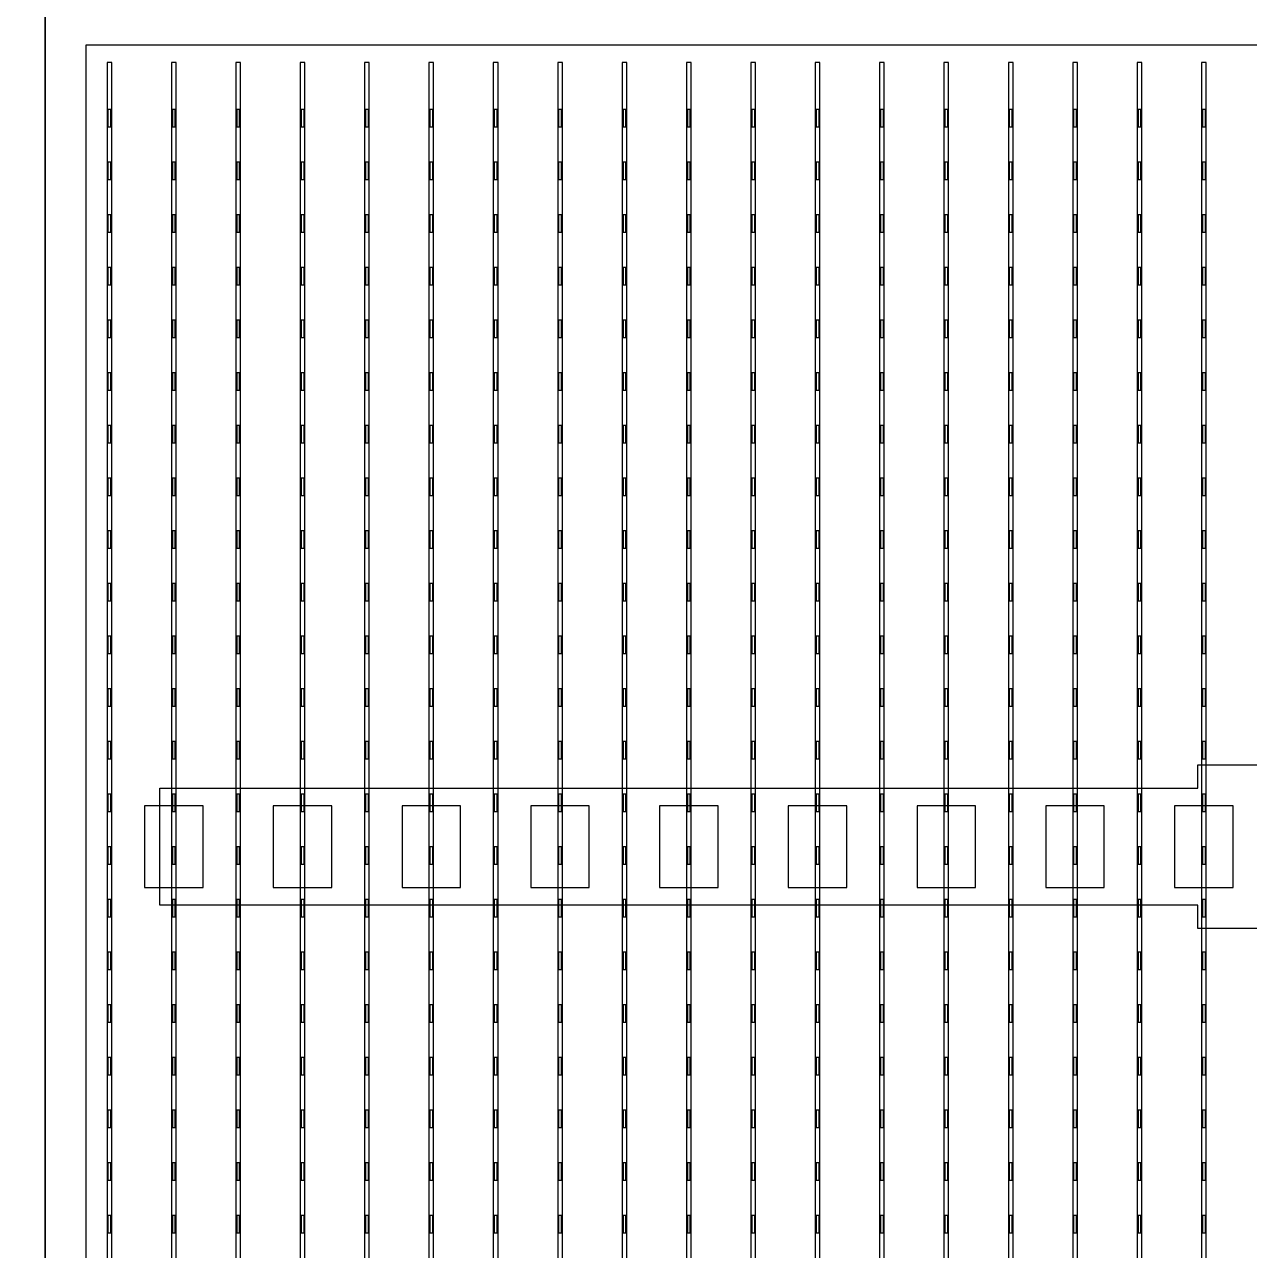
# Model space of a CAD drawing. Header units: millimetres. Extents: x -18 to 142, y -7 to 153.
# Drawn here: x 61.99 to 72.46, y 93.35 to 103.83 of the extents above; entities that cross this region are included whole.
import ezdxf

# ---------------------------------------------------------------- set-up
doc = ezdxf.new("R2010")
doc.units = ezdxf.units.MM
for name, color, linetype in [('BUSBARS', 3, 'Continuous'), ('CELLS', 5, 'Continuous'), ('CONTACT_PADS', 2, 'Continuous'), ('DICING', 4, 'Continuous'), ('FINGERS', 1, 'Continuous'), ('INSULATION', 2, 'Continuous')]:
    doc.layers.add(name, color=color, linetype=linetype)

msp = doc.modelspace()

# ---------------------------------------------------------------- linework, layer by layer
at = {"layer": 'BUSBARS'}
msp.add_lwpolyline([(82.09, 97.3), (82.09, 96.3), (73.22, 96.3), (73.22, 96.1), (72.02, 96.1), (72.02, 96.3), (63.15, 96.3), (63.15, 97.3), (72.02, 97.3), (72.02, 97.5), (73.22, 97.5), (73.22, 97.3), (82.09, 97.3)], close=True, dxfattribs=at)
at = {"layer": 'CELLS'}
for points in [[(62.17, 83.1), (62.17, 104), (41.27, 104), (41.27, 83.1), (62.17, 83.1)], [(83.07, 83.1), (83.07, 104), (62.17, 104), (62.17, 83.1), (83.07, 83.1)]]:
    msp.add_lwpolyline(points, close=True, dxfattribs=at)
at = {"layer": 'CONTACT_PADS'}
for points in [[(62.733, 102.95), (62.733, 103.1), (62.708, 103.1), (62.708, 102.95), (62.733, 102.95)], [(63.283, 102.95), (63.283, 103.1), (63.258, 103.1), (63.258, 102.95), (63.283, 102.95)], [(63.833, 102.95), (63.833, 103.1), (63.808, 103.1), (63.808, 102.95), (63.833, 102.95)], [(64.383, 102.95), (64.383, 103.1), (64.358, 103.1), (64.358, 102.95), (64.383, 102.95)], [(64.933, 102.95), (64.933, 103.1), (64.908, 103.1), (64.908, 102.95), (64.933, 102.95)], [(65.483, 102.95), (65.483, 103.1), (65.458, 103.1), (65.458, 102.95), (65.483, 102.95)], [(66.033, 102.95), (66.033, 103.1), (66.008, 103.1), (66.008, 102.95), (66.033, 102.95)], [(66.583, 102.95), (66.583, 103.1), (66.558, 103.1), (66.558, 102.95), (66.583, 102.95)], [(67.133, 102.95), (67.133, 103.1), (67.108, 103.1), (67.108, 102.95), (67.133, 102.95)], [(67.683, 102.95), (67.683, 103.1), (67.658, 103.1), (67.658, 102.95), (67.683, 102.95)], [(68.233, 102.95), (68.233, 103.1), (68.208, 103.1), (68.208, 102.95), (68.233, 102.95)], [(68.783, 102.95), (68.783, 103.1), (68.758, 103.1), (68.758, 102.95), (68.783, 102.95)], [(69.333, 102.95), (69.333, 103.1), (69.308, 103.1), (69.308, 102.95), (69.333, 102.95)], [(69.883, 102.95), (69.883, 103.1), (69.858, 103.1), (69.858, 102.95), (69.883, 102.95)], [(70.433, 102.95), (70.433, 103.1), (70.408, 103.1), (70.408, 102.95), (70.433, 102.95)], [(70.983, 102.95), (70.983, 103.1), (70.958, 103.1), (70.958, 102.95), (70.983, 102.95)], [(71.533, 102.95), (71.533, 103.1), (71.508, 103.1), (71.508, 102.95), (71.533, 102.95)], [(72.083, 102.95), (72.083, 103.1), (72.058, 103.1), (72.058, 102.95), (72.083, 102.95)], [(62.733, 102.5), (62.733, 102.65), (62.708, 102.65), (62.708, 102.5), (62.733, 102.5)], [(63.283, 102.5), (63.283, 102.65), (63.258, 102.65), (63.258, 102.5), (63.283, 102.5)], [(63.833, 102.5), (63.833, 102.65), (63.808, 102.65), (63.808, 102.5), (63.833, 102.5)], [(64.383, 102.5), (64.383, 102.65), (64.358, 102.65), (64.358, 102.5), (64.383, 102.5)], [(64.933, 102.5), (64.933, 102.65), (64.908, 102.65), (64.908, 102.5), (64.933, 102.5)], [(65.483, 102.5), (65.483, 102.65), (65.458, 102.65), (65.458, 102.5), (65.483, 102.5)], [(66.033, 102.5), (66.033, 102.65), (66.008, 102.65), (66.008, 102.5), (66.033, 102.5)], [(66.583, 102.5), (66.583, 102.65), (66.558, 102.65), (66.558, 102.5), (66.583, 102.5)], [(67.133, 102.5), (67.133, 102.65), (67.108, 102.65), (67.108, 102.5), (67.133, 102.5)], [(67.683, 102.5), (67.683, 102.65), (67.658, 102.65), (67.658, 102.5), (67.683, 102.5)], [(68.233, 102.5), (68.233, 102.65), (68.208, 102.65), (68.208, 102.5), (68.233, 102.5)], [(68.783, 102.5), (68.783, 102.65), (68.758, 102.65), (68.758, 102.5), (68.783, 102.5)], [(69.333, 102.5), (69.333, 102.65), (69.308, 102.65), (69.308, 102.5), (69.333, 102.5)], [(69.883, 102.5), (69.883, 102.65), (69.858, 102.65), (69.858, 102.5), (69.883, 102.5)], [(70.433, 102.5), (70.433, 102.65), (70.408, 102.65), (70.408, 102.5), (70.433, 102.5)], [(70.983, 102.5), (70.983, 102.65), (70.958, 102.65), (70.958, 102.5), (70.983, 102.5)], [(71.533, 102.5), (71.533, 102.65), (71.508, 102.65), (71.508, 102.5), (71.533, 102.5)], [(72.083, 102.5), (72.083, 102.65), (72.058, 102.65), (72.058, 102.5), (72.083, 102.5)], [(62.733, 102.05), (62.733, 102.2), (62.708, 102.2), (62.708, 102.05), (62.733, 102.05)], [(63.283, 102.05), (63.283, 102.2), (63.258, 102.2), (63.258, 102.05), (63.283, 102.05)], [(63.833, 102.05), (63.833, 102.2), (63.808, 102.2), (63.808, 102.05), (63.833, 102.05)], [(64.383, 102.05), (64.383, 102.2), (64.358, 102.2), (64.358, 102.05), (64.383, 102.05)], [(64.933, 102.05), (64.933, 102.2), (64.908, 102.2), (64.908, 102.05), (64.933, 102.05)], [(65.483, 102.05), (65.483, 102.2), (65.458, 102.2), (65.458, 102.05), (65.483, 102.05)], [(66.033, 102.05), (66.033, 102.2), (66.008, 102.2), (66.008, 102.05), (66.033, 102.05)], [(66.583, 102.05), (66.583, 102.2), (66.558, 102.2), (66.558, 102.05), (66.583, 102.05)], [(67.133, 102.05), (67.133, 102.2), (67.108, 102.2), (67.108, 102.05), (67.133, 102.05)], [(67.683, 102.05), (67.683, 102.2), (67.658, 102.2), (67.658, 102.05), (67.683, 102.05)], [(68.233, 102.05), (68.233, 102.2), (68.208, 102.2), (68.208, 102.05), (68.233, 102.05)], [(68.783, 102.05), (68.783, 102.2), (68.758, 102.2), (68.758, 102.05), (68.783, 102.05)], [(69.333, 102.05), (69.333, 102.2), (69.308, 102.2), (69.308, 102.05), (69.333, 102.05)], [(69.883, 102.05), (69.883, 102.2), (69.858, 102.2), (69.858, 102.05), (69.883, 102.05)], [(70.433, 102.05), (70.433, 102.2), (70.408, 102.2), (70.408, 102.05), (70.433, 102.05)], [(70.983, 102.05), (70.983, 102.2), (70.958, 102.2), (70.958, 102.05), (70.983, 102.05)], [(71.533, 102.05), (71.533, 102.2), (71.508, 102.2), (71.508, 102.05), (71.533, 102.05)], [(72.083, 102.05), (72.083, 102.2), (72.058, 102.2), (72.058, 102.05), (72.083, 102.05)], [(62.733, 101.6), (62.733, 101.75), (62.708, 101.75), (62.708, 101.6), (62.733, 101.6)], [(63.283, 101.6), (63.283, 101.75), (63.258, 101.75), (63.258, 101.6), (63.283, 101.6)], [(63.833, 101.6), (63.833, 101.75), (63.808, 101.75), (63.808, 101.6), (63.833, 101.6)], [(64.383, 101.6), (64.383, 101.75), (64.358, 101.75), (64.358, 101.6), (64.383, 101.6)], [(64.933, 101.6), (64.933, 101.75), (64.908, 101.75), (64.908, 101.6), (64.933, 101.6)], [(65.483, 101.6), (65.483, 101.75), (65.458, 101.75), (65.458, 101.6), (65.483, 101.6)], [(66.033, 101.6), (66.033, 101.75), (66.008, 101.75), (66.008, 101.6), (66.033, 101.6)], [(66.583, 101.6), (66.583, 101.75), (66.558, 101.75), (66.558, 101.6), (66.583, 101.6)], [(67.133, 101.6), (67.133, 101.75), (67.108, 101.75), (67.108, 101.6), (67.133, 101.6)], [(67.683, 101.6), (67.683, 101.75), (67.658, 101.75), (67.658, 101.6), (67.683, 101.6)], [(68.233, 101.6), (68.233, 101.75), (68.208, 101.75), (68.208, 101.6), (68.233, 101.6)], [(68.783, 101.6), (68.783, 101.75), (68.758, 101.75), (68.758, 101.6), (68.783, 101.6)], [(69.333, 101.6), (69.333, 101.75), (69.308, 101.75), (69.308, 101.6), (69.333, 101.6)], [(69.883, 101.6), (69.883, 101.75), (69.858, 101.75), (69.858, 101.6), (69.883, 101.6)], [(70.433, 101.6), (70.433, 101.75), (70.408, 101.75), (70.408, 101.6), (70.433, 101.6)], [(70.983, 101.6), (70.983, 101.75), (70.958, 101.75), (70.958, 101.6), (70.983, 101.6)], [(71.533, 101.6), (71.533, 101.75), (71.508, 101.75), (71.508, 101.6), (71.533, 101.6)], [(72.083, 101.6), (72.083, 101.75), (72.058, 101.75), (72.058, 101.6), (72.083, 101.6)], [(62.733, 101.15), (62.733, 101.3), (62.708, 101.3), (62.708, 101.15), (62.733, 101.15)], [(63.283, 101.15), (63.283, 101.3), (63.258, 101.3), (63.258, 101.15), (63.283, 101.15)], [(63.833, 101.15), (63.833, 101.3), (63.808, 101.3), (63.808, 101.15), (63.833, 101.15)], [(64.383, 101.15), (64.383, 101.3), (64.358, 101.3), (64.358, 101.15), (64.383, 101.15)], [(64.933, 101.15), (64.933, 101.3), (64.908, 101.3), (64.908, 101.15), (64.933, 101.15)], [(65.483, 101.15), (65.483, 101.3), (65.458, 101.3), (65.458, 101.15), (65.483, 101.15)], [(66.033, 101.15), (66.033, 101.3), (66.008, 101.3), (66.008, 101.15), (66.033, 101.15)], [(66.583, 101.15), (66.583, 101.3), (66.558, 101.3), (66.558, 101.15), (66.583, 101.15)], [(67.133, 101.15), (67.133, 101.3), (67.108, 101.3), (67.108, 101.15), (67.133, 101.15)], [(67.683, 101.15), (67.683, 101.3), (67.658, 101.3), (67.658, 101.15), (67.683, 101.15)], [(68.233, 101.15), (68.233, 101.3), (68.208, 101.3), (68.208, 101.15), (68.233, 101.15)], [(68.783, 101.15), (68.783, 101.3), (68.758, 101.3), (68.758, 101.15), (68.783, 101.15)], [(69.333, 101.15), (69.333, 101.3), (69.308, 101.3), (69.308, 101.15), (69.333, 101.15)], [(69.883, 101.15), (69.883, 101.3), (69.858, 101.3), (69.858, 101.15), (69.883, 101.15)], [(70.433, 101.15), (70.433, 101.3), (70.408, 101.3), (70.408, 101.15), (70.433, 101.15)], [(70.983, 101.15), (70.983, 101.3), (70.958, 101.3), (70.958, 101.15), (70.983, 101.15)], [(71.533, 101.15), (71.533, 101.3), (71.508, 101.3), (71.508, 101.15), (71.533, 101.15)], [(72.083, 101.15), (72.083, 101.3), (72.058, 101.3), (72.058, 101.15), (72.083, 101.15)], [(62.733, 100.7), (62.733, 100.85), (62.708, 100.85), (62.708, 100.7), (62.733, 100.7)], [(63.283, 100.7), (63.283, 100.85), (63.258, 100.85), (63.258, 100.7), (63.283, 100.7)], [(63.833, 100.7), (63.833, 100.85), (63.808, 100.85), (63.808, 100.7), (63.833, 100.7)], [(64.383, 100.7), (64.383, 100.85), (64.358, 100.85), (64.358, 100.7), (64.383, 100.7)], [(64.933, 100.7), (64.933, 100.85), (64.908, 100.85), (64.908, 100.7), (64.933, 100.7)], [(65.483, 100.7), (65.483, 100.85), (65.458, 100.85), (65.458, 100.7), (65.483, 100.7)], [(66.033, 100.7), (66.033, 100.85), (66.008, 100.85), (66.008, 100.7), (66.033, 100.7)], [(66.583, 100.7), (66.583, 100.85), (66.558, 100.85), (66.558, 100.7), (66.583, 100.7)], [(67.133, 100.7), (67.133, 100.85), (67.108, 100.85), (67.108, 100.7), (67.133, 100.7)], [(67.683, 100.7), (67.683, 100.85), (67.658, 100.85), (67.658, 100.7), (67.683, 100.7)], [(68.233, 100.7), (68.233, 100.85), (68.208, 100.85), (68.208, 100.7), (68.233, 100.7)], [(68.783, 100.7), (68.783, 100.85), (68.758, 100.85), (68.758, 100.7), (68.783, 100.7)], [(69.333, 100.7), (69.333, 100.85), (69.308, 100.85), (69.308, 100.7), (69.333, 100.7)], [(69.883, 100.7), (69.883, 100.85), (69.858, 100.85), (69.858, 100.7), (69.883, 100.7)], [(70.433, 100.7), (70.433, 100.85), (70.408, 100.85), (70.408, 100.7), (70.433, 100.7)], [(70.983, 100.7), (70.983, 100.85), (70.958, 100.85), (70.958, 100.7), (70.983, 100.7)], [(71.533, 100.7), (71.533, 100.85), (71.508, 100.85), (71.508, 100.7), (71.533, 100.7)], [(72.083, 100.7), (72.083, 100.85), (72.058, 100.85), (72.058, 100.7), (72.083, 100.7)], [(62.733, 100.25), (62.733, 100.4), (62.708, 100.4), (62.708, 100.25), (62.733, 100.25)], [(63.283, 100.25), (63.283, 100.4), (63.258, 100.4), (63.258, 100.25), (63.283, 100.25)], [(63.833, 100.25), (63.833, 100.4), (63.808, 100.4), (63.808, 100.25), (63.833, 100.25)], [(64.383, 100.25), (64.383, 100.4), (64.358, 100.4), (64.358, 100.25), (64.383, 100.25)], [(64.933, 100.25), (64.933, 100.4), (64.908, 100.4), (64.908, 100.25), (64.933, 100.25)], [(65.483, 100.25), (65.483, 100.4), (65.458, 100.4), (65.458, 100.25), (65.483, 100.25)], [(66.033, 100.25), (66.033, 100.4), (66.008, 100.4), (66.008, 100.25), (66.033, 100.25)], [(66.583, 100.25), (66.583, 100.4), (66.558, 100.4), (66.558, 100.25), (66.583, 100.25)], [(67.133, 100.25), (67.133, 100.4), (67.108, 100.4), (67.108, 100.25), (67.133, 100.25)], [(67.683, 100.25), (67.683, 100.4), (67.658, 100.4), (67.658, 100.25), (67.683, 100.25)], [(68.233, 100.25), (68.233, 100.4), (68.208, 100.4), (68.208, 100.25), (68.233, 100.25)], [(68.783, 100.25), (68.783, 100.4), (68.758, 100.4), (68.758, 100.25), (68.783, 100.25)], [(69.333, 100.25), (69.333, 100.4), (69.308, 100.4), (69.308, 100.25), (69.333, 100.25)], [(69.883, 100.25), (69.883, 100.4), (69.858, 100.4), (69.858, 100.25), (69.883, 100.25)], [(70.433, 100.25), (70.433, 100.4), (70.408, 100.4), (70.408, 100.25), (70.433, 100.25)], [(70.983, 100.25), (70.983, 100.4), (70.958, 100.4), (70.958, 100.25), (70.983, 100.25)], [(71.533, 100.25), (71.533, 100.4), (71.508, 100.4), (71.508, 100.25), (71.533, 100.25)], [(72.083, 100.25), (72.083, 100.4), (72.058, 100.4), (72.058, 100.25), (72.083, 100.25)], [(62.733, 99.8), (62.733, 99.95), (62.708, 99.95), (62.708, 99.8), (62.733, 99.8)], [(63.283, 99.8), (63.283, 99.95), (63.258, 99.95), (63.258, 99.8), (63.283, 99.8)], [(63.833, 99.8), (63.833, 99.95), (63.808, 99.95), (63.808, 99.8), (63.833, 99.8)], [(64.383, 99.8), (64.383, 99.95), (64.358, 99.95), (64.358, 99.8), (64.383, 99.8)], [(64.933, 99.8), (64.933, 99.95), (64.908, 99.95), (64.908, 99.8), (64.933, 99.8)], [(65.483, 99.8), (65.483, 99.95), (65.458, 99.95), (65.458, 99.8), (65.483, 99.8)], [(66.033, 99.8), (66.033, 99.95), (66.008, 99.95), (66.008, 99.8), (66.033, 99.8)], [(66.583, 99.8), (66.583, 99.95), (66.558, 99.95), (66.558, 99.8), (66.583, 99.8)], [(67.133, 99.8), (67.133, 99.95), (67.108, 99.95), (67.108, 99.8), (67.133, 99.8)], [(67.683, 99.8), (67.683, 99.95), (67.658, 99.95), (67.658, 99.8), (67.683, 99.8)], [(68.233, 99.8), (68.233, 99.95), (68.208, 99.95), (68.208, 99.8), (68.233, 99.8)], [(68.783, 99.8), (68.783, 99.95), (68.758, 99.95), (68.758, 99.8), (68.783, 99.8)], [(69.333, 99.8), (69.333, 99.95), (69.308, 99.95), (69.308, 99.8), (69.333, 99.8)], [(69.883, 99.8), (69.883, 99.95), (69.858, 99.95), (69.858, 99.8), (69.883, 99.8)], [(70.433, 99.8), (70.433, 99.95), (70.408, 99.95), (70.408, 99.8), (70.433, 99.8)], [(70.983, 99.8), (70.983, 99.95), (70.958, 99.95), (70.958, 99.8), (70.983, 99.8)], [(71.533, 99.8), (71.533, 99.95), (71.508, 99.95), (71.508, 99.8), (71.533, 99.8)], [(72.083, 99.8), (72.083, 99.95), (72.058, 99.95), (72.058, 99.8), (72.083, 99.8)], [(62.733, 99.35), (62.733, 99.5), (62.708, 99.5), (62.708, 99.35), (62.733, 99.35)], [(63.283, 99.35), (63.283, 99.5), (63.258, 99.5), (63.258, 99.35), (63.283, 99.35)], [(63.833, 99.35), (63.833, 99.5), (63.808, 99.5), (63.808, 99.35), (63.833, 99.35)], [(64.383, 99.35), (64.383, 99.5), (64.358, 99.5), (64.358, 99.35), (64.383, 99.35)], [(64.933, 99.35), (64.933, 99.5), (64.908, 99.5), (64.908, 99.35), (64.933, 99.35)], [(65.483, 99.35), (65.483, 99.5), (65.458, 99.5), (65.458, 99.35), (65.483, 99.35)], [(66.033, 99.35), (66.033, 99.5), (66.008, 99.5), (66.008, 99.35), (66.033, 99.35)], [(66.583, 99.35), (66.583, 99.5), (66.558, 99.5), (66.558, 99.35), (66.583, 99.35)], [(67.133, 99.35), (67.133, 99.5), (67.108, 99.5), (67.108, 99.35), (67.133, 99.35)], [(67.683, 99.35), (67.683, 99.5), (67.658, 99.5), (67.658, 99.35), (67.683, 99.35)], [(68.233, 99.35), (68.233, 99.5), (68.208, 99.5), (68.208, 99.35), (68.233, 99.35)], [(68.783, 99.35), (68.783, 99.5), (68.758, 99.5), (68.758, 99.35), (68.783, 99.35)], [(69.333, 99.35), (69.333, 99.5), (69.308, 99.5), (69.308, 99.35), (69.333, 99.35)], [(69.883, 99.35), (69.883, 99.5), (69.858, 99.5), (69.858, 99.35), (69.883, 99.35)], [(70.433, 99.35), (70.433, 99.5), (70.408, 99.5), (70.408, 99.35), (70.433, 99.35)], [(70.983, 99.35), (70.983, 99.5), (70.958, 99.5), (70.958, 99.35), (70.983, 99.35)], [(71.533, 99.35), (71.533, 99.5), (71.508, 99.5), (71.508, 99.35), (71.533, 99.35)], [(72.083, 99.35), (72.083, 99.5), (72.058, 99.5), (72.058, 99.35), (72.083, 99.35)], [(62.733, 98.9), (62.733, 99.05), (62.708, 99.05), (62.708, 98.9), (62.733, 98.9)], [(63.283, 98.9), (63.283, 99.05), (63.258, 99.05), (63.258, 98.9), (63.283, 98.9)], [(63.833, 98.9), (63.833, 99.05), (63.808, 99.05), (63.808, 98.9), (63.833, 98.9)], [(64.383, 98.9), (64.383, 99.05), (64.358, 99.05), (64.358, 98.9), (64.383, 98.9)], [(64.933, 98.9), (64.933, 99.05), (64.908, 99.05), (64.908, 98.9), (64.933, 98.9)], [(65.483, 98.9), (65.483, 99.05), (65.458, 99.05), (65.458, 98.9), (65.483, 98.9)], [(66.033, 98.9), (66.033, 99.05), (66.008, 99.05), (66.008, 98.9), (66.033, 98.9)], [(66.583, 98.9), (66.583, 99.05), (66.558, 99.05), (66.558, 98.9), (66.583, 98.9)], [(67.133, 98.9), (67.133, 99.05), (67.108, 99.05), (67.108, 98.9), (67.133, 98.9)], [(67.683, 98.9), (67.683, 99.05), (67.658, 99.05), (67.658, 98.9), (67.683, 98.9)], [(68.233, 98.9), (68.233, 99.05), (68.208, 99.05), (68.208, 98.9), (68.233, 98.9)], [(68.783, 98.9), (68.783, 99.05), (68.758, 99.05), (68.758, 98.9), (68.783, 98.9)], [(69.333, 98.9), (69.333, 99.05), (69.308, 99.05), (69.308, 98.9), (69.333, 98.9)], [(69.883, 98.9), (69.883, 99.05), (69.858, 99.05), (69.858, 98.9), (69.883, 98.9)], [(70.433, 98.9), (70.433, 99.05), (70.408, 99.05), (70.408, 98.9), (70.433, 98.9)], [(70.983, 98.9), (70.983, 99.05), (70.958, 99.05), (70.958, 98.9), (70.983, 98.9)], [(71.533, 98.9), (71.533, 99.05), (71.508, 99.05), (71.508, 98.9), (71.533, 98.9)], [(72.083, 98.9), (72.083, 99.05), (72.058, 99.05), (72.058, 98.9), (72.083, 98.9)], [(62.733, 98.45), (62.733, 98.6), (62.708, 98.6), (62.708, 98.45), (62.733, 98.45)], [(63.283, 98.45), (63.283, 98.6), (63.258, 98.6), (63.258, 98.45), (63.283, 98.45)], [(63.833, 98.45), (63.833, 98.6), (63.808, 98.6), (63.808, 98.45), (63.833, 98.45)], [(64.383, 98.45), (64.383, 98.6), (64.358, 98.6), (64.358, 98.45), (64.383, 98.45)], [(64.933, 98.45), (64.933, 98.6), (64.908, 98.6), (64.908, 98.45), (64.933, 98.45)], [(65.483, 98.45), (65.483, 98.6), (65.458, 98.6), (65.458, 98.45), (65.483, 98.45)], [(66.033, 98.45), (66.033, 98.6), (66.008, 98.6), (66.008, 98.45), (66.033, 98.45)], [(66.583, 98.45), (66.583, 98.6), (66.558, 98.6), (66.558, 98.45), (66.583, 98.45)], [(67.133, 98.45), (67.133, 98.6), (67.108, 98.6), (67.108, 98.45), (67.133, 98.45)], [(67.683, 98.45), (67.683, 98.6), (67.658, 98.6), (67.658, 98.45), (67.683, 98.45)], [(68.233, 98.45), (68.233, 98.6), (68.208, 98.6), (68.208, 98.45), (68.233, 98.45)], [(68.783, 98.45), (68.783, 98.6), (68.758, 98.6), (68.758, 98.45), (68.783, 98.45)], [(69.333, 98.45), (69.333, 98.6), (69.308, 98.6), (69.308, 98.45), (69.333, 98.45)], [(69.883, 98.45), (69.883, 98.6), (69.858, 98.6), (69.858, 98.45), (69.883, 98.45)], [(70.433, 98.45), (70.433, 98.6), (70.408, 98.6), (70.408, 98.45), (70.433, 98.45)], [(70.983, 98.45), (70.983, 98.6), (70.958, 98.6), (70.958, 98.45), (70.983, 98.45)], [(71.533, 98.45), (71.533, 98.6), (71.508, 98.6), (71.508, 98.45), (71.533, 98.45)], [(72.083, 98.45), (72.083, 98.6), (72.058, 98.6), (72.058, 98.45), (72.083, 98.45)], [(62.733, 98), (62.733, 98.15), (62.708, 98.15), (62.708, 98), (62.733, 98)], [(63.283, 98), (63.283, 98.15), (63.258, 98.15), (63.258, 98), (63.283, 98)], [(63.833, 98), (63.833, 98.15), (63.808, 98.15), (63.808, 98), (63.833, 98)], [(64.383, 98), (64.383, 98.15), (64.358, 98.15), (64.358, 98), (64.383, 98)], [(64.933, 98), (64.933, 98.15), (64.908, 98.15), (64.908, 98), (64.933, 98)], [(65.483, 98), (65.483, 98.15), (65.458, 98.15), (65.458, 98), (65.483, 98)], [(66.033, 98), (66.033, 98.15), (66.008, 98.15), (66.008, 98), (66.033, 98)], [(66.583, 98), (66.583, 98.15), (66.558, 98.15), (66.558, 98), (66.583, 98)], [(67.133, 98), (67.133, 98.15), (67.108, 98.15), (67.108, 98), (67.133, 98)], [(67.683, 98), (67.683, 98.15), (67.658, 98.15), (67.658, 98), (67.683, 98)], [(68.233, 98), (68.233, 98.15), (68.208, 98.15), (68.208, 98), (68.233, 98)], [(68.783, 98), (68.783, 98.15), (68.758, 98.15), (68.758, 98), (68.783, 98)], [(69.333, 98), (69.333, 98.15), (69.308, 98.15), (69.308, 98), (69.333, 98)], [(69.883, 98), (69.883, 98.15), (69.858, 98.15), (69.858, 98), (69.883, 98)], [(70.433, 98), (70.433, 98.15), (70.408, 98.15), (70.408, 98), (70.433, 98)], [(70.983, 98), (70.983, 98.15), (70.958, 98.15), (70.958, 98), (70.983, 98)], [(71.533, 98), (71.533, 98.15), (71.508, 98.15), (71.508, 98), (71.533, 98)], [(72.083, 98), (72.083, 98.15), (72.058, 98.15), (72.058, 98), (72.083, 98)], [(62.733, 97.55), (62.733, 97.7), (62.708, 97.7), (62.708, 97.55), (62.733, 97.55)], [(63.283, 97.55), (63.283, 97.7), (63.258, 97.7), (63.258, 97.55), (63.283, 97.55)], [(63.833, 97.55), (63.833, 97.7), (63.808, 97.7), (63.808, 97.55), (63.833, 97.55)], [(64.383, 97.55), (64.383, 97.7), (64.358, 97.7), (64.358, 97.55), (64.383, 97.55)], [(64.933, 97.55), (64.933, 97.7), (64.908, 97.7), (64.908, 97.55), (64.933, 97.55)], [(65.483, 97.55), (65.483, 97.7), (65.458, 97.7), (65.458, 97.55), (65.483, 97.55)], [(66.033, 97.55), (66.033, 97.7), (66.008, 97.7), (66.008, 97.55), (66.033, 97.55)], [(66.583, 97.55), (66.583, 97.7), (66.558, 97.7), (66.558, 97.55), (66.583, 97.55)], [(67.133, 97.55), (67.133, 97.7), (67.108, 97.7), (67.108, 97.55), (67.133, 97.55)], [(67.683, 97.55), (67.683, 97.7), (67.658, 97.7), (67.658, 97.55), (67.683, 97.55)], [(68.233, 97.55), (68.233, 97.7), (68.208, 97.7), (68.208, 97.55), (68.233, 97.55)], [(68.783, 97.55), (68.783, 97.7), (68.758, 97.7), (68.758, 97.55), (68.783, 97.55)], [(69.333, 97.55), (69.333, 97.7), (69.308, 97.7), (69.308, 97.55), (69.333, 97.55)], [(69.883, 97.55), (69.883, 97.7), (69.858, 97.7), (69.858, 97.55), (69.883, 97.55)], [(70.433, 97.55), (70.433, 97.7), (70.408, 97.7), (70.408, 97.55), (70.433, 97.55)], [(70.983, 97.55), (70.983, 97.7), (70.958, 97.7), (70.958, 97.55), (70.983, 97.55)], [(71.533, 97.55), (71.533, 97.7), (71.508, 97.7), (71.508, 97.55), (71.533, 97.55)], [(72.083, 97.55), (72.083, 97.7), (72.058, 97.7), (72.058, 97.55), (72.083, 97.55)], [(62.733, 97.1), (62.733, 97.25), (62.708, 97.25), (62.708, 97.1), (62.733, 97.1)], [(63.283, 97.1), (63.283, 97.25), (63.258, 97.25), (63.258, 97.1), (63.283, 97.1)], [(63.833, 97.1), (63.833, 97.25), (63.808, 97.25), (63.808, 97.1), (63.833, 97.1)], [(64.383, 97.1), (64.383, 97.25), (64.358, 97.25), (64.358, 97.1), (64.383, 97.1)], [(64.933, 97.1), (64.933, 97.25), (64.908, 97.25), (64.908, 97.1), (64.933, 97.1)], [(65.483, 97.1), (65.483, 97.25), (65.458, 97.25), (65.458, 97.1), (65.483, 97.1)], [(66.033, 97.1), (66.033, 97.25), (66.008, 97.25), (66.008, 97.1), (66.033, 97.1)], [(66.583, 97.1), (66.583, 97.25), (66.558, 97.25), (66.558, 97.1), (66.583, 97.1)], [(67.133, 97.1), (67.133, 97.25), (67.108, 97.25), (67.108, 97.1), (67.133, 97.1)], [(67.683, 97.1), (67.683, 97.25), (67.658, 97.25), (67.658, 97.1), (67.683, 97.1)], [(68.233, 97.1), (68.233, 97.25), (68.208, 97.25), (68.208, 97.1), (68.233, 97.1)], [(68.783, 97.1), (68.783, 97.25), (68.758, 97.25), (68.758, 97.1), (68.783, 97.1)], [(69.333, 97.1), (69.333, 97.25), (69.308, 97.25), (69.308, 97.1), (69.333, 97.1)], [(69.883, 97.1), (69.883, 97.25), (69.858, 97.25), (69.858, 97.1), (69.883, 97.1)], [(70.433, 97.1), (70.433, 97.25), (70.408, 97.25), (70.408, 97.1), (70.433, 97.1)], [(70.983, 97.1), (70.983, 97.25), (70.958, 97.25), (70.958, 97.1), (70.983, 97.1)], [(71.533, 97.1), (71.533, 97.25), (71.508, 97.25), (71.508, 97.1), (71.533, 97.1)], [(72.083, 97.1), (72.083, 97.25), (72.058, 97.25), (72.058, 97.1), (72.083, 97.1)], [(62.733, 96.65), (62.733, 96.8), (62.708, 96.8), (62.708, 96.65), (62.733, 96.65)], [(63.283, 96.65), (63.283, 96.8), (63.258, 96.8), (63.258, 96.65), (63.283, 96.65)], [(63.833, 96.65), (63.833, 96.8), (63.808, 96.8), (63.808, 96.65), (63.833, 96.65)], [(64.383, 96.65), (64.383, 96.8), (64.358, 96.8), (64.358, 96.65), (64.383, 96.65)], [(64.933, 96.65), (64.933, 96.8), (64.908, 96.8), (64.908, 96.65), (64.933, 96.65)], [(65.483, 96.65), (65.483, 96.8), (65.458, 96.8), (65.458, 96.65), (65.483, 96.65)], [(66.033, 96.65), (66.033, 96.8), (66.008, 96.8), (66.008, 96.65), (66.033, 96.65)], [(66.583, 96.65), (66.583, 96.8), (66.558, 96.8), (66.558, 96.65), (66.583, 96.65)], [(67.133, 96.65), (67.133, 96.8), (67.108, 96.8), (67.108, 96.65), (67.133, 96.65)], [(67.683, 96.65), (67.683, 96.8), (67.658, 96.8), (67.658, 96.65), (67.683, 96.65)], [(68.233, 96.65), (68.233, 96.8), (68.208, 96.8), (68.208, 96.65), (68.233, 96.65)], [(68.783, 96.65), (68.783, 96.8), (68.758, 96.8), (68.758, 96.65), (68.783, 96.65)], [(69.333, 96.65), (69.333, 96.8), (69.308, 96.8), (69.308, 96.65), (69.333, 96.65)], [(69.883, 96.65), (69.883, 96.8), (69.858, 96.8), (69.858, 96.65), (69.883, 96.65)], [(70.433, 96.65), (70.433, 96.8), (70.408, 96.8), (70.408, 96.65), (70.433, 96.65)], [(70.983, 96.65), (70.983, 96.8), (70.958, 96.8), (70.958, 96.65), (70.983, 96.65)], [(71.533, 96.65), (71.533, 96.8), (71.508, 96.8), (71.508, 96.65), (71.533, 96.65)], [(72.083, 96.65), (72.083, 96.8), (72.058, 96.8), (72.058, 96.65), (72.083, 96.65)], [(62.733, 96.2), (62.733, 96.35), (62.708, 96.35), (62.708, 96.2), (62.733, 96.2)], [(63.283, 96.2), (63.283, 96.35), (63.258, 96.35), (63.258, 96.2), (63.283, 96.2)], [(63.833, 96.2), (63.833, 96.35), (63.808, 96.35), (63.808, 96.2), (63.833, 96.2)], [(64.383, 96.2), (64.383, 96.35), (64.358, 96.35), (64.358, 96.2), (64.383, 96.2)], [(64.933, 96.2), (64.933, 96.35), (64.908, 96.35), (64.908, 96.2), (64.933, 96.2)], [(65.483, 96.2), (65.483, 96.35), (65.458, 96.35), (65.458, 96.2), (65.483, 96.2)], [(66.033, 96.2), (66.033, 96.35), (66.008, 96.35), (66.008, 96.2), (66.033, 96.2)], [(66.583, 96.2), (66.583, 96.35), (66.558, 96.35), (66.558, 96.2), (66.583, 96.2)], [(67.133, 96.2), (67.133, 96.35), (67.108, 96.35), (67.108, 96.2), (67.133, 96.2)], [(67.683, 96.2), (67.683, 96.35), (67.658, 96.35), (67.658, 96.2), (67.683, 96.2)], [(68.233, 96.2), (68.233, 96.35), (68.208, 96.35), (68.208, 96.2), (68.233, 96.2)], [(68.783, 96.2), (68.783, 96.35), (68.758, 96.35), (68.758, 96.2), (68.783, 96.2)], [(69.333, 96.2), (69.333, 96.35), (69.308, 96.35), (69.308, 96.2), (69.333, 96.2)], [(69.883, 96.2), (69.883, 96.35), (69.858, 96.35), (69.858, 96.2), (69.883, 96.2)], [(70.433, 96.2), (70.433, 96.35), (70.408, 96.35), (70.408, 96.2), (70.433, 96.2)], [(70.983, 96.2), (70.983, 96.35), (70.958, 96.35), (70.958, 96.2), (70.983, 96.2)], [(71.533, 96.2), (71.533, 96.35), (71.508, 96.35), (71.508, 96.2), (71.533, 96.2)], [(72.083, 96.2), (72.083, 96.35), (72.058, 96.35), (72.058, 96.2), (72.083, 96.2)], [(62.733, 95.75), (62.733, 95.9), (62.708, 95.9), (62.708, 95.75), (62.733, 95.75)], [(63.283, 95.75), (63.283, 95.9), (63.258, 95.9), (63.258, 95.75), (63.283, 95.75)], [(63.833, 95.75), (63.833, 95.9), (63.808, 95.9), (63.808, 95.75), (63.833, 95.75)], [(64.383, 95.75), (64.383, 95.9), (64.358, 95.9), (64.358, 95.75), (64.383, 95.75)], [(64.933, 95.75), (64.933, 95.9), (64.908, 95.9), (64.908, 95.75), (64.933, 95.75)], [(65.483, 95.75), (65.483, 95.9), (65.458, 95.9), (65.458, 95.75), (65.483, 95.75)], [(66.033, 95.75), (66.033, 95.9), (66.008, 95.9), (66.008, 95.75), (66.033, 95.75)], [(66.583, 95.75), (66.583, 95.9), (66.558, 95.9), (66.558, 95.75), (66.583, 95.75)], [(67.133, 95.75), (67.133, 95.9), (67.108, 95.9), (67.108, 95.75), (67.133, 95.75)], [(67.683, 95.75), (67.683, 95.9), (67.658, 95.9), (67.658, 95.75), (67.683, 95.75)], [(68.233, 95.75), (68.233, 95.9), (68.208, 95.9), (68.208, 95.75), (68.233, 95.75)], [(68.783, 95.75), (68.783, 95.9), (68.758, 95.9), (68.758, 95.75), (68.783, 95.75)], [(69.333, 95.75), (69.333, 95.9), (69.308, 95.9), (69.308, 95.75), (69.333, 95.75)], [(69.883, 95.75), (69.883, 95.9), (69.858, 95.9), (69.858, 95.75), (69.883, 95.75)], [(70.433, 95.75), (70.433, 95.9), (70.408, 95.9), (70.408, 95.75), (70.433, 95.75)], [(70.983, 95.75), (70.983, 95.9), (70.958, 95.9), (70.958, 95.75), (70.983, 95.75)], [(71.533, 95.75), (71.533, 95.9), (71.508, 95.9), (71.508, 95.75), (71.533, 95.75)], [(72.083, 95.75), (72.083, 95.9), (72.058, 95.9), (72.058, 95.75), (72.083, 95.75)], [(62.733, 95.3), (62.733, 95.45), (62.708, 95.45), (62.708, 95.3), (62.733, 95.3)], [(63.283, 95.3), (63.283, 95.45), (63.258, 95.45), (63.258, 95.3), (63.283, 95.3)], [(63.833, 95.3), (63.833, 95.45), (63.808, 95.45), (63.808, 95.3), (63.833, 95.3)], [(64.383, 95.3), (64.383, 95.45), (64.358, 95.45), (64.358, 95.3), (64.383, 95.3)], [(64.933, 95.3), (64.933, 95.45), (64.908, 95.45), (64.908, 95.3), (64.933, 95.3)], [(65.483, 95.3), (65.483, 95.45), (65.458, 95.45), (65.458, 95.3), (65.483, 95.3)], [(66.033, 95.3), (66.033, 95.45), (66.008, 95.45), (66.008, 95.3), (66.033, 95.3)], [(66.583, 95.3), (66.583, 95.45), (66.558, 95.45), (66.558, 95.3), (66.583, 95.3)], [(67.133, 95.3), (67.133, 95.45), (67.108, 95.45), (67.108, 95.3), (67.133, 95.3)], [(67.683, 95.3), (67.683, 95.45), (67.658, 95.45), (67.658, 95.3), (67.683, 95.3)], [(68.233, 95.3), (68.233, 95.45), (68.208, 95.45), (68.208, 95.3), (68.233, 95.3)], [(68.783, 95.3), (68.783, 95.45), (68.758, 95.45), (68.758, 95.3), (68.783, 95.3)], [(69.333, 95.3), (69.333, 95.45), (69.308, 95.45), (69.308, 95.3), (69.333, 95.3)], [(69.883, 95.3), (69.883, 95.45), (69.858, 95.45), (69.858, 95.3), (69.883, 95.3)], [(70.433, 95.3), (70.433, 95.45), (70.408, 95.45), (70.408, 95.3), (70.433, 95.3)], [(70.983, 95.3), (70.983, 95.45), (70.958, 95.45), (70.958, 95.3), (70.983, 95.3)], [(71.533, 95.3), (71.533, 95.45), (71.508, 95.45), (71.508, 95.3), (71.533, 95.3)], [(72.083, 95.3), (72.083, 95.45), (72.058, 95.45), (72.058, 95.3), (72.083, 95.3)], [(62.733, 94.85), (62.733, 95), (62.708, 95), (62.708, 94.85), (62.733, 94.85)], [(63.283, 94.85), (63.283, 95), (63.258, 95), (63.258, 94.85), (63.283, 94.85)], [(63.833, 94.85), (63.833, 95), (63.808, 95), (63.808, 94.85), (63.833, 94.85)], [(64.383, 94.85), (64.383, 95), (64.358, 95), (64.358, 94.85), (64.383, 94.85)], [(64.933, 94.85), (64.933, 95), (64.908, 95), (64.908, 94.85), (64.933, 94.85)], [(65.483, 94.85), (65.483, 95), (65.458, 95), (65.458, 94.85), (65.483, 94.85)], [(66.033, 94.85), (66.033, 95), (66.008, 95), (66.008, 94.85), (66.033, 94.85)], [(66.583, 94.85), (66.583, 95), (66.558, 95), (66.558, 94.85), (66.583, 94.85)], [(67.133, 94.85), (67.133, 95), (67.108, 95), (67.108, 94.85), (67.133, 94.85)], [(67.683, 94.85), (67.683, 95), (67.658, 95), (67.658, 94.85), (67.683, 94.85)], [(68.233, 94.85), (68.233, 95), (68.208, 95), (68.208, 94.85), (68.233, 94.85)], [(68.783, 94.85), (68.783, 95), (68.758, 95), (68.758, 94.85), (68.783, 94.85)], [(69.333, 94.85), (69.333, 95), (69.308, 95), (69.308, 94.85), (69.333, 94.85)], [(69.883, 94.85), (69.883, 95), (69.858, 95), (69.858, 94.85), (69.883, 94.85)], [(70.433, 94.85), (70.433, 95), (70.408, 95), (70.408, 94.85), (70.433, 94.85)], [(70.983, 94.85), (70.983, 95), (70.958, 95), (70.958, 94.85), (70.983, 94.85)], [(71.533, 94.85), (71.533, 95), (71.508, 95), (71.508, 94.85), (71.533, 94.85)], [(72.083, 94.85), (72.083, 95), (72.058, 95), (72.058, 94.85), (72.083, 94.85)], [(62.733, 94.4), (62.733, 94.55), (62.708, 94.55), (62.708, 94.4), (62.733, 94.4)], [(63.283, 94.4), (63.283, 94.55), (63.258, 94.55), (63.258, 94.4), (63.283, 94.4)], [(63.833, 94.4), (63.833, 94.55), (63.808, 94.55), (63.808, 94.4), (63.833, 94.4)], [(64.383, 94.4), (64.383, 94.55), (64.358, 94.55), (64.358, 94.4), (64.383, 94.4)], [(64.933, 94.4), (64.933, 94.55), (64.908, 94.55), (64.908, 94.4), (64.933, 94.4)], [(65.483, 94.4), (65.483, 94.55), (65.458, 94.55), (65.458, 94.4), (65.483, 94.4)], [(66.033, 94.4), (66.033, 94.55), (66.008, 94.55), (66.008, 94.4), (66.033, 94.4)], [(66.583, 94.4), (66.583, 94.55), (66.558, 94.55), (66.558, 94.4), (66.583, 94.4)], [(67.133, 94.4), (67.133, 94.55), (67.108, 94.55), (67.108, 94.4), (67.133, 94.4)], [(67.683, 94.4), (67.683, 94.55), (67.658, 94.55), (67.658, 94.4), (67.683, 94.4)], [(68.233, 94.4), (68.233, 94.55), (68.208, 94.55), (68.208, 94.4), (68.233, 94.4)], [(68.783, 94.4), (68.783, 94.55), (68.758, 94.55), (68.758, 94.4), (68.783, 94.4)], [(69.333, 94.4), (69.333, 94.55), (69.308, 94.55), (69.308, 94.4), (69.333, 94.4)], [(69.883, 94.4), (69.883, 94.55), (69.858, 94.55), (69.858, 94.4), (69.883, 94.4)], [(70.433, 94.4), (70.433, 94.55), (70.408, 94.55), (70.408, 94.4), (70.433, 94.4)], [(70.983, 94.4), (70.983, 94.55), (70.958, 94.55), (70.958, 94.4), (70.983, 94.4)], [(71.533, 94.4), (71.533, 94.55), (71.508, 94.55), (71.508, 94.4), (71.533, 94.4)], [(72.083, 94.4), (72.083, 94.55), (72.058, 94.55), (72.058, 94.4), (72.083, 94.4)], [(62.733, 93.95), (62.733, 94.1), (62.708, 94.1), (62.708, 93.95), (62.733, 93.95)], [(63.283, 93.95), (63.283, 94.1), (63.258, 94.1), (63.258, 93.95), (63.283, 93.95)], [(63.833, 93.95), (63.833, 94.1), (63.808, 94.1), (63.808, 93.95), (63.833, 93.95)], [(64.383, 93.95), (64.383, 94.1), (64.358, 94.1), (64.358, 93.95), (64.383, 93.95)], [(64.933, 93.95), (64.933, 94.1), (64.908, 94.1), (64.908, 93.95), (64.933, 93.95)], [(65.483, 93.95), (65.483, 94.1), (65.458, 94.1), (65.458, 93.95), (65.483, 93.95)], [(66.033, 93.95), (66.033, 94.1), (66.008, 94.1), (66.008, 93.95), (66.033, 93.95)], [(66.583, 93.95), (66.583, 94.1), (66.558, 94.1), (66.558, 93.95), (66.583, 93.95)], [(67.133, 93.95), (67.133, 94.1), (67.108, 94.1), (67.108, 93.95), (67.133, 93.95)], [(67.683, 93.95), (67.683, 94.1), (67.658, 94.1), (67.658, 93.95), (67.683, 93.95)], [(68.233, 93.95), (68.233, 94.1), (68.208, 94.1), (68.208, 93.95), (68.233, 93.95)], [(68.783, 93.95), (68.783, 94.1), (68.758, 94.1), (68.758, 93.95), (68.783, 93.95)], [(69.333, 93.95), (69.333, 94.1), (69.308, 94.1), (69.308, 93.95), (69.333, 93.95)], [(69.883, 93.95), (69.883, 94.1), (69.858, 94.1), (69.858, 93.95), (69.883, 93.95)], [(70.433, 93.95), (70.433, 94.1), (70.408, 94.1), (70.408, 93.95), (70.433, 93.95)], [(70.983, 93.95), (70.983, 94.1), (70.958, 94.1), (70.958, 93.95), (70.983, 93.95)], [(71.533, 93.95), (71.533, 94.1), (71.508, 94.1), (71.508, 93.95), (71.533, 93.95)], [(72.083, 93.95), (72.083, 94.1), (72.058, 94.1), (72.058, 93.95), (72.083, 93.95)], [(62.733, 93.5), (62.733, 93.65), (62.708, 93.65), (62.708, 93.5), (62.733, 93.5)], [(63.283, 93.5), (63.283, 93.65), (63.258, 93.65), (63.258, 93.5), (63.283, 93.5)], [(63.833, 93.5), (63.833, 93.65), (63.808, 93.65), (63.808, 93.5), (63.833, 93.5)], [(64.383, 93.5), (64.383, 93.65), (64.358, 93.65), (64.358, 93.5), (64.383, 93.5)], [(64.933, 93.5), (64.933, 93.65), (64.908, 93.65), (64.908, 93.5), (64.933, 93.5)], [(65.483, 93.5), (65.483, 93.65), (65.458, 93.65), (65.458, 93.5), (65.483, 93.5)], [(66.033, 93.5), (66.033, 93.65), (66.008, 93.65), (66.008, 93.5), (66.033, 93.5)], [(66.583, 93.5), (66.583, 93.65), (66.558, 93.65), (66.558, 93.5), (66.583, 93.5)], [(67.133, 93.5), (67.133, 93.65), (67.108, 93.65), (67.108, 93.5), (67.133, 93.5)], [(67.683, 93.5), (67.683, 93.65), (67.658, 93.65), (67.658, 93.5), (67.683, 93.5)], [(68.233, 93.5), (68.233, 93.65), (68.208, 93.65), (68.208, 93.5), (68.233, 93.5)], [(68.783, 93.5), (68.783, 93.65), (68.758, 93.65), (68.758, 93.5), (68.783, 93.5)], [(69.333, 93.5), (69.333, 93.65), (69.308, 93.65), (69.308, 93.5), (69.333, 93.5)], [(69.883, 93.5), (69.883, 93.65), (69.858, 93.65), (69.858, 93.5), (69.883, 93.5)], [(70.433, 93.5), (70.433, 93.65), (70.408, 93.65), (70.408, 93.5), (70.433, 93.5)], [(70.983, 93.5), (70.983, 93.65), (70.958, 93.65), (70.958, 93.5), (70.983, 93.5)], [(71.533, 93.5), (71.533, 93.65), (71.508, 93.65), (71.508, 93.5), (71.533, 93.5)], [(72.083, 93.5), (72.083, 93.65), (72.058, 93.65), (72.058, 93.5), (72.083, 93.5)]]:
    msp.add_lwpolyline(points, close=True, dxfattribs=at)
at = {"layer": 'DICING'}
for q in [(62.17, 152.65), (62.17, 152.65), (62.17, 152.65), (62.17, 152.65), (62.17, 152.65), (62.17, 152.65), (62.17, 152.65), (62.17, 152.65), (62.17, 152.65), (62.17, 152.65), (62.17, 152.65), (62.17, 152.65), (62.17, 131.75), (62.17, 131.75), (62.17, 131.75), (62.17, 131.75), (62.17, 131.75), (62.17, 131.75), (62.17, 131.75), (62.17, 131.75), (62.17, 131.75), (62.17, 131.75), (62.17, 131.75), (62.17, 131.75), (62.17, 110.85), (62.17, 110.85), (62.17, 110.85), (62.17, 110.85), (62.17, 110.85), (62.17, 110.85), (62.17, 110.85), (62.17, 110.85), (62.17, 110.85), (62.17, 110.85), (62.17, 110.85), (62.17, 110.85)]:
    msp.add_line((62.17, -7.35), q, dxfattribs=at)
at = {"layer": 'FINGERS'}
for points in [[(62.74, 83.6), (62.74, 103.5), (62.7, 103.5), (62.7, 83.6), (62.74, 83.6)], [(63.29, 83.6), (63.29, 103.5), (63.25, 103.5), (63.25, 83.6), (63.29, 83.6)], [(63.84, 83.6), (63.84, 103.5), (63.8, 103.5), (63.8, 83.6), (63.84, 83.6)], [(64.39, 83.6), (64.39, 103.5), (64.35, 103.5), (64.35, 83.6), (64.39, 83.6)], [(64.94, 83.6), (64.94, 103.5), (64.9, 103.5), (64.9, 83.6), (64.94, 83.6)], [(65.49, 83.6), (65.49, 103.5), (65.45, 103.5), (65.45, 83.6), (65.49, 83.6)], [(66.04, 83.6), (66.04, 103.5), (66, 103.5), (66, 83.6), (66.04, 83.6)], [(66.59, 83.6), (66.59, 103.5), (66.55, 103.5), (66.55, 83.6), (66.59, 83.6)], [(67.14, 83.6), (67.14, 103.5), (67.1, 103.5), (67.1, 83.6), (67.14, 83.6)], [(67.69, 83.6), (67.69, 103.5), (67.65, 103.5), (67.65, 83.6), (67.69, 83.6)], [(68.24, 83.6), (68.24, 103.5), (68.2, 103.5), (68.2, 83.6), (68.24, 83.6)], [(68.79, 83.6), (68.79, 103.5), (68.75, 103.5), (68.75, 83.6), (68.79, 83.6)], [(69.34, 83.6), (69.34, 103.5), (69.3, 103.5), (69.3, 83.6), (69.34, 83.6)], [(69.89, 83.6), (69.89, 103.5), (69.85, 103.5), (69.85, 83.6), (69.89, 83.6)], [(70.44, 83.6), (70.44, 103.5), (70.4, 103.5), (70.4, 83.6), (70.44, 83.6)], [(70.99, 83.6), (70.99, 103.5), (70.95, 103.5), (70.95, 83.6), (70.99, 83.6)], [(71.54, 83.6), (71.54, 103.5), (71.5, 103.5), (71.5, 83.6), (71.54, 83.6)], [(72.09, 83.6), (72.09, 103.5), (72.05, 103.5), (72.05, 83.6), (72.09, 83.6)]]:
    msp.add_lwpolyline(points, close=True, dxfattribs=at)
at = {"layer": 'INSULATION'}
for points in [[(82.72, 83.45), (82.72, 103.65), (62.52, 103.65), (62.52, 83.45), (82.72, 83.45)], [(63.52, 96.45), (63.52, 97.15), (63.02, 97.15), (63.02, 96.45), (63.52, 96.45)], [(64.62, 96.45), (64.62, 97.15), (64.12, 97.15), (64.12, 96.45), (64.62, 96.45)], [(65.72, 96.45), (65.72, 97.15), (65.22, 97.15), (65.22, 96.45), (65.72, 96.45)], [(66.82, 96.45), (66.82, 97.15), (66.32, 97.15), (66.32, 96.45), (66.82, 96.45)], [(67.92, 96.45), (67.92, 97.15), (67.42, 97.15), (67.42, 96.45), (67.92, 96.45)], [(69.02, 96.45), (69.02, 97.15), (68.52, 97.15), (68.52, 96.45), (69.02, 96.45)], [(70.12, 96.45), (70.12, 97.15), (69.62, 97.15), (69.62, 96.45), (70.12, 96.45)], [(71.22, 96.45), (71.22, 97.15), (70.72, 97.15), (70.72, 96.45), (71.22, 96.45)], [(72.32, 96.45), (72.32, 97.15), (71.82, 97.15), (71.82, 96.45), (72.32, 96.45)]]:
    msp.add_lwpolyline(points, close=True, dxfattribs=at)

doc.saveas('drawing.dxf')
